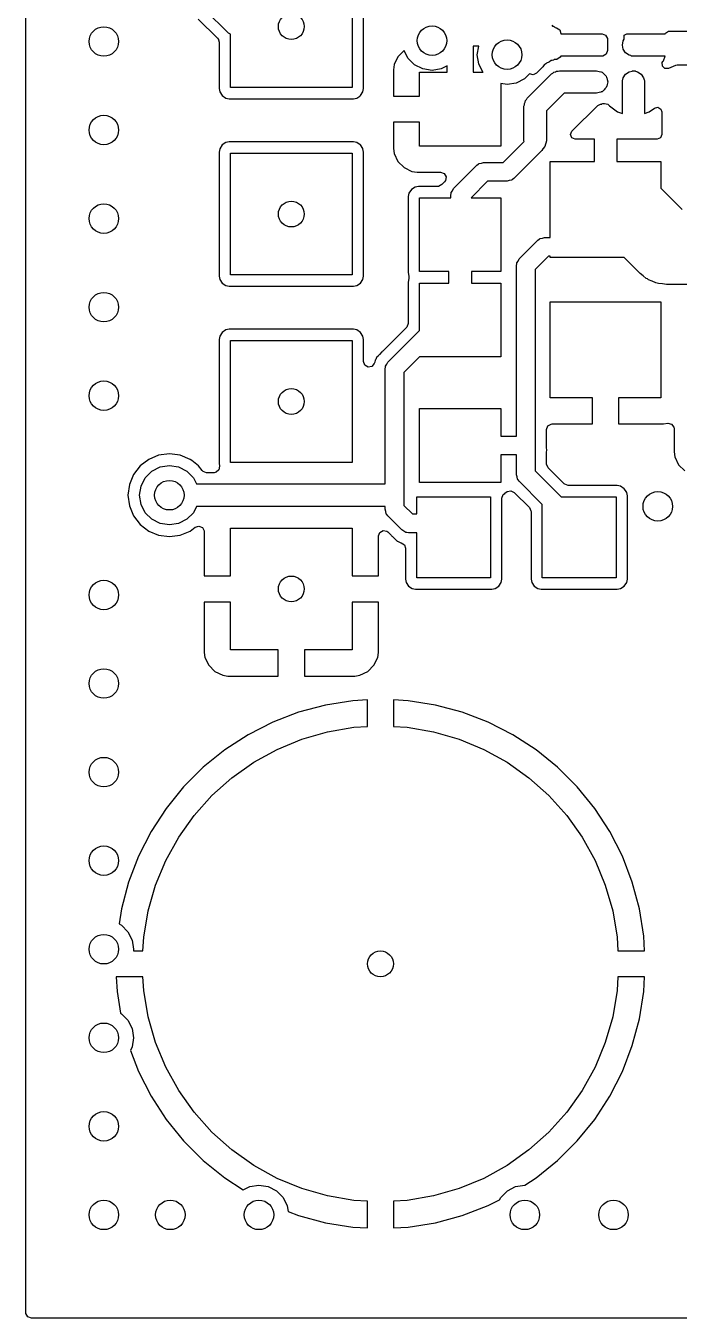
# Model space of a CAD drawing. Extents: x 5.46 to 6.24, y -4.92 to -3.35.
# Drawn here: x 5.458 to 5.806, y -4.923 to -4.234 of the extents above; entities that cross this region are included whole.
import ezdxf

# ---------------------------------------------------------------- set-up
doc = ezdxf.new("R2010")
doc.units = 0
doc.header["$MEASUREMENT"] = 0
doc.layers.add('BLACK', color=7, linetype='CONTINUOUS')

msp = doc.modelspace()

# ---------------------------------------------------------------- linework, layer by layer
at = {"layer": 'BLACK', "linetype": 'CONTINUOUS'}
for p, q in [((5.4575, -4.36709), (5.4575, -4.16046)), ((5.6315, -4.2015), (5.6315, -4.2665)), ((5.63752, -4.26709), (5.63752, -4.20091)), ((5.56546, -4.23754), (5.55296, -4.22504)), ((5.54939, -4.22998), (5.5596, -4.24018)), ((5.5665, -4.2381), (5.56546, -4.23754)), ((5.5665, -4.2665), (5.5665, -4.2381)), ((5.73777, -4.23325), (5.73826, -4.23369)), ((5.73826, -4.23369), (5.73866, -4.23385)), ((5.73866, -4.23385), (5.73927, -4.23417)), ((5.73927, -4.23417), (5.73963, -4.23441)), ((5.73963, -4.23441), (5.74034, -4.23458)), ((5.74034, -4.23458), (5.74204, -4.23569)), ((5.74204, -4.23569), (5.74262, -4.23763)), ((5.74262, -4.23763), (5.74258, -4.23784)), ((5.74258, -4.23784), (5.74265, -4.23794)), ((5.74265, -4.23794), (5.7646, -4.23794)), ((5.7646, -4.23794), (5.76651, -4.23863)), ((5.76651, -4.23863), (5.76752, -4.24038)), ((5.7765, -4.23852), (5.7779, -4.23794)), ((5.7765, -4.24066), (5.7765, -4.23852)), ((5.7779, -4.23794), (5.79821, -4.23794)), ((5.79821, -4.23794), (5.7985, -4.23754)), ((5.7985, -4.23754), (5.80009, -4.23653)), ((5.80009, -4.23653), (5.8005, -4.2365)), ((5.8005, -4.2365), (5.82755, -4.2365)), ((5.5596, -4.24018), (5.56015, -4.24095)), ((5.56015, -4.24095), (5.56017, -4.24099)), ((5.56017, -4.24099), (5.56048, -4.24231)), ((5.56048, -4.24231), (5.56048, -4.26709)), ((5.69886, -4.24438), (5.69598, -4.24438)), ((5.69598, -4.24438), (5.69598, -4.25835)), ((5.69813, -4.249), (5.69886, -4.24438)), ((5.76752, -4.24038), (5.76756, -4.2409)), ((5.76756, -4.2409), (5.76756, -4.24679)), ((5.77544, -4.24384), (5.77589, -4.24158)), ((5.77589, -4.2461), (5.77544, -4.24384)), ((5.77589, -4.24158), (5.7765, -4.24066)), ((5.77717, -4.24802), (5.77589, -4.2461)), ((5.65582, -4.25012), (5.65377, -4.25431)), ((5.65912, -4.24683), (5.65582, -4.25012)), ((5.66116, -4.25083), (5.65912, -4.24683)), ((5.66467, -4.25434), (5.66116, -4.25083)), ((5.6989, -4.25391), (5.69813, -4.249)), ((5.73506, -4.25344), (5.7347, -4.2538)), ((5.73617, -4.25295), (5.73506, -4.25344)), ((5.73653, -4.25276), (5.73617, -4.25295)), ((5.73756, -4.25213), (5.73653, -4.25276)), ((5.73806, -4.25203), (5.73756, -4.25213)), ((5.73756, -4.25213), (5.73756, -4.25213)), ((5.73871, -4.25183), (5.73806, -4.25203)), ((5.73917, -4.25162), (5.73871, -4.25183)), ((5.73996, -4.25159), (5.73917, -4.25162)), ((5.73917, -4.25162), (5.73917, -4.25162)), ((5.7406, -4.25149), (5.73996, -4.25159)), ((5.74225, -4.25032), (5.7406, -4.25149)), ((5.74265, -4.24975), (5.74225, -4.25032)), ((5.7646, -4.24975), (5.74265, -4.24975)), ((5.76512, -4.2497), (5.7646, -4.24975)), ((5.76687, -4.24869), (5.76512, -4.2497)), ((5.76756, -4.24679), (5.76687, -4.24869)), ((5.77908, -4.2493), (5.77717, -4.24802)), ((5.77989, -4.24946), (5.77908, -4.2493)), ((5.78018, -4.24975), (5.77989, -4.24946)), ((5.79821, -4.24975), (5.78018, -4.24975)), ((5.79673, -4.25323), (5.79705, -4.25266)), ((5.79678, -4.25512), (5.79673, -4.25323)), ((5.79705, -4.25266), (5.79732, -4.25229)), ((5.79732, -4.25229), (5.79821, -4.24975)), ((5.79732, -4.25229), (5.79732, -4.25229)), ((5.65377, -4.25431), (5.65338, -4.25702)), ((5.65338, -4.25702), (5.65338, -4.27105)), ((5.66909, -4.2566), (5.66467, -4.25434)), ((5.66735, -4.27105), (5.66735, -4.25835)), ((5.66735, -4.25835), (5.68202, -4.25835)), ((5.674, -4.25737), (5.66909, -4.2566)), ((5.67891, -4.2566), (5.674, -4.25737)), ((5.68202, -4.25501), (5.67891, -4.2566)), ((5.68202, -4.25835), (5.68202, -4.25501)), ((5.69598, -4.25835), (5.70118, -4.25835)), ((5.70116, -4.25833), (5.6989, -4.25391)), ((5.70118, -4.25835), (5.70116, -4.25833)), ((5.72598, -4.2592), (5.72333, -4.26184)), ((5.72476, -4.27226), (5.73773, -4.25928)), ((5.72783, -4.25969), (5.72598, -4.2592)), ((5.72966, -4.25884), (5.72783, -4.25969)), ((5.73274, -4.25576), (5.72966, -4.25884)), ((5.73301, -4.25545), (5.73274, -4.25576)), ((5.73344, -4.25488), (5.73301, -4.25545)), ((5.73373, -4.25449), (5.73344, -4.25488)), ((5.73417, -4.25422), (5.73373, -4.25449)), ((5.73373, -4.25449), (5.73373, -4.25449)), ((5.73373, -4.25449), (5.73373, -4.25449)), ((5.7347, -4.2538), (5.73417, -4.25422)), ((5.73773, -4.25928), (5.73841, -4.25889)), ((5.73841, -4.25889), (5.73897, -4.25833)), ((5.73897, -4.25833), (5.73974, -4.25813)), ((5.73974, -4.25813), (5.74042, -4.25773)), ((5.74042, -4.25773), (5.74121, -4.25773)), ((5.74121, -4.25773), (5.74197, -4.25753)), ((5.74197, -4.25753), (5.76166, -4.25753)), ((5.76166, -4.25753), (5.76303, -4.25789)), ((5.76303, -4.25789), (5.76392, -4.25807)), ((5.76392, -4.25807), (5.76407, -4.25817)), ((5.76407, -4.25817), (5.76466, -4.25833)), ((5.76466, -4.25833), (5.76536, -4.25904)), ((5.76536, -4.25904), (5.76583, -4.25935)), ((5.76583, -4.25935), (5.76615, -4.25982)), ((5.76615, -4.25982), (5.76685, -4.26053)), ((5.77589, -4.26127), (5.77717, -4.25935)), ((5.77717, -4.25935), (5.77908, -4.25807)), ((5.77908, -4.25807), (5.78067, -4.25776)), ((5.78067, -4.25776), (5.78081, -4.25762)), ((5.78081, -4.25762), (5.78219, -4.25762)), ((5.78219, -4.25762), (5.7824, -4.25783)), ((5.7824, -4.25783), (5.7836, -4.25807)), ((5.7836, -4.25807), (5.78552, -4.25935)), ((5.78552, -4.25935), (5.7868, -4.26127)), ((5.79814, -4.25642), (5.79678, -4.25512)), ((5.80002, -4.25637), (5.79814, -4.25642)), ((5.80375, -4.25473), (5.80002, -4.25637)), ((5.80475, -4.25461), (5.80375, -4.25473)), ((5.80375, -4.25473), (5.80375, -4.25473)), ((5.81315, -4.25461), (5.80475, -4.25461)), ((5.56048, -4.26709), (5.56048, -4.26709)), ((5.56048, -4.26709), (5.56083, -4.26885)), ((5.6315, -4.2665), (5.5665, -4.2665)), ((5.63717, -4.26885), (5.63752, -4.26709)), ((5.714, -4.26487), (5.71065, -4.26434)), ((5.71065, -4.26434), (5.71065, -4.29772)), ((5.71891, -4.2641), (5.714, -4.26487)), ((5.72333, -4.26184), (5.71891, -4.2641)), ((5.76615, -4.26723), (5.76583, -4.2677)), ((5.76685, -4.26653), (5.76615, -4.26723)), ((5.76685, -4.26053), (5.76701, -4.26111)), ((5.76701, -4.26594), (5.76685, -4.26653)), ((5.76701, -4.26111), (5.76711, -4.26127)), ((5.76711, -4.26579), (5.76701, -4.26594)), ((5.76711, -4.26127), (5.76729, -4.26216)), ((5.76729, -4.2649), (5.76711, -4.26579)), ((5.76729, -4.26216), (5.76766, -4.26353)), ((5.76766, -4.26353), (5.76729, -4.2649)), ((5.77544, -4.26299), (5.77557, -4.26286)), ((5.77544, -4.2804), (5.77544, -4.26299)), ((5.77557, -4.26286), (5.77589, -4.26127)), ((5.7868, -4.26127), (5.78704, -4.26247)), ((5.78704, -4.26247), (5.78725, -4.26268)), ((5.78725, -4.26268), (5.78725, -4.2804)), ((5.56083, -4.26885), (5.56216, -4.27084)), ((5.56216, -4.27084), (5.56216, -4.27084)), ((5.56216, -4.27084), (5.56216, -4.27084)), ((5.56216, -4.27084), (5.56415, -4.27217)), ((5.56415, -4.27217), (5.56591, -4.27252)), ((5.56591, -4.27252), (5.63209, -4.27252)), ((5.63209, -4.27252), (5.63385, -4.27217)), ((5.63385, -4.27217), (5.63552, -4.27105)), ((5.63552, -4.27105), (5.63584, -4.27084)), ((5.63584, -4.27084), (5.63717, -4.26885)), ((5.65338, -4.27105), (5.66735, -4.27105)), ((5.7236, -4.27426), (5.7238, -4.2735)), ((5.7238, -4.2735), (5.72436, -4.27294)), ((5.72436, -4.27294), (5.72476, -4.27226)), ((5.74446, -4.26953), (5.735, -4.27899)), ((5.76166, -4.26953), (5.74446, -4.26953)), ((5.76303, -4.26916), (5.76166, -4.26953)), ((5.76392, -4.26898), (5.76303, -4.26916)), ((5.76407, -4.26888), (5.76392, -4.26898)), ((5.76466, -4.26872), (5.76407, -4.26888)), ((5.76536, -4.26802), (5.76466, -4.26872)), ((5.76583, -4.2677), (5.76536, -4.26802)), ((5.723, -4.2765), (5.7232, -4.27574)), ((5.723, -4.29496), (5.723, -4.2765)), ((5.7232, -4.27495), (5.7236, -4.27426)), ((5.7232, -4.27574), (5.7232, -4.27495)), ((5.735, -4.27899), (5.735, -4.29496)), ((5.74859, -4.28984), (5.76231, -4.27612)), ((5.76231, -4.27612), (5.76377, -4.27541)), ((5.76377, -4.27541), (5.76444, -4.27534)), ((5.76444, -4.27534), (5.76457, -4.27528)), ((5.76457, -4.27528), (5.76511, -4.27511)), ((5.76511, -4.27511), (5.76585, -4.27497)), ((5.76585, -4.27497), (5.76769, -4.27536)), ((5.76769, -4.27536), (5.76828, -4.27593)), ((5.76828, -4.27593), (5.76856, -4.27631)), ((5.76856, -4.27631), (5.76856, -4.27631)), ((5.76856, -4.27631), (5.7729, -4.27951)), ((5.7729, -4.27951), (5.77544, -4.2804)), ((5.78725, -4.2804), (5.78979, -4.27951)), ((5.78979, -4.27951), (5.79258, -4.27745)), ((5.78979, -4.27951), (5.78979, -4.27951)), ((5.79258, -4.27745), (5.79441, -4.277)), ((5.79441, -4.277), (5.79602, -4.27797)), ((5.79602, -4.27797), (5.7965, -4.27943)), ((5.7965, -4.27943), (5.7965, -4.29158)), ((5.66735, -4.28502), (5.65338, -4.28502)), ((5.65338, -4.28502), (5.65338, -4.29905)), ((5.66735, -4.29772), (5.66735, -4.28502)), ((5.74787, -4.29158), (5.74859, -4.28984)), ((5.74859, -4.29332), (5.74787, -4.29158)), ((5.75033, -4.29404), (5.74859, -4.29332)), ((5.76052, -4.29404), (5.75033, -4.29404)), ((5.76052, -4.30601), (5.76052, -4.29404)), ((5.79404, -4.29404), (5.77248, -4.29404)), ((5.77248, -4.29404), (5.77248, -4.30601)), ((5.79578, -4.29332), (5.79404, -4.29404)), ((5.7965, -4.29158), (5.79578, -4.29332)), ((5.56083, -4.29915), (5.56048, -4.30091)), ((5.56048, -4.30091), (5.56048, -4.36709)), ((5.56216, -4.29716), (5.56083, -4.29915)), ((5.56083, -4.29915), (5.56083, -4.29915)), ((5.56415, -4.29583), (5.56216, -4.29716)), ((5.56591, -4.29548), (5.56415, -4.29583)), ((5.63209, -4.29548), (5.56591, -4.29548)), ((5.56591, -4.29548), (5.56591, -4.29548)), ((5.5665, -4.3665), (5.5665, -4.3015)), ((5.5665, -4.3015), (5.6315, -4.3015)), ((5.6315, -4.3015), (5.6315, -4.3665)), ((5.63385, -4.29583), (5.63209, -4.29548)), ((5.63561, -4.297), (5.63385, -4.29583)), ((5.63385, -4.29583), (5.63385, -4.29583)), ((5.63584, -4.29716), (5.63561, -4.297)), ((5.6371, -4.29905), (5.63584, -4.29716)), ((5.63717, -4.29915), (5.6371, -4.29905)), ((5.63752, -4.30091), (5.63717, -4.29915)), ((5.63752, -4.36709), (5.63752, -4.30091)), ((5.65338, -4.29905), (5.65377, -4.30176)), ((5.65377, -4.30176), (5.65582, -4.30595)), ((5.71065, -4.29772), (5.66735, -4.29772)), ((5.71193, -4.3065), (5.7231, -4.29533)), ((5.73254, -4.30004), (5.71754, -4.31504)), ((5.7231, -4.29533), (5.723, -4.29496)), ((5.73303, -4.29913), (5.73254, -4.30004)), ((5.7342, -4.29796), (5.73303, -4.29913)), ((5.735, -4.29496), (5.7342, -4.29796)), ((5.65582, -4.30595), (5.65912, -4.30925)), ((5.68546, -4.32046), (5.69796, -4.30796)), ((5.69796, -4.30796), (5.69868, -4.30743)), ((5.69868, -4.30743), (5.6988, -4.30729)), ((5.6988, -4.30729), (5.6989, -4.30726)), ((5.6989, -4.30726), (5.6991, -4.30711)), ((5.6991, -4.30711), (5.70031, -4.30685)), ((5.70031, -4.30685), (5.7015, -4.3065)), ((5.7015, -4.3065), (5.71193, -4.3065)), ((5.73697, -4.3465), (5.73697, -4.30601)), ((5.73697, -4.30601), (5.76052, -4.30601)), ((5.77248, -4.30601), (5.79603, -4.30601)), ((5.79603, -4.30601), (5.79603, -4.32024)), ((5.65912, -4.30925), (5.66331, -4.31129)), ((5.66331, -4.31129), (5.66331, -4.31129)), ((5.66331, -4.31129), (5.66602, -4.31169)), ((5.66602, -4.31169), (5.66602, -4.31169)), ((5.66602, -4.31169), (5.67858, -4.31169)), ((5.67858, -4.31169), (5.68048, -4.31238)), ((5.68048, -4.31238), (5.68149, -4.31414)), ((5.68149, -4.31414), (5.68114, -4.31613)), ((5.71682, -4.31557), (5.7167, -4.31571)), ((5.71754, -4.31504), (5.71682, -4.31557)), ((5.66301, -4.32094), (5.66168, -4.32293)), ((5.665, -4.31961), (5.66301, -4.32094)), ((5.66675, -4.31926), (5.665, -4.31961)), ((5.6771, -4.31926), (5.66675, -4.31926)), ((5.66675, -4.31926), (5.66675, -4.31926)), ((5.6775, -4.31923), (5.6771, -4.31926)), ((5.67929, -4.31829), (5.6775, -4.31923)), ((5.6802, -4.31729), (5.67929, -4.31829)), ((5.68046, -4.31697), (5.6802, -4.31729)), ((5.68049, -4.31693), (5.68046, -4.31697)), ((5.68067, -4.31674), (5.68049, -4.31693)), ((5.68049, -4.31693), (5.68049, -4.31693)), ((5.68114, -4.31613), (5.68067, -4.31674)), ((5.6842, -4.32259), (5.68487, -4.32155)), ((5.68487, -4.32155), (5.68546, -4.32046)), ((5.70357, -4.3165), (5.69479, -4.32528)), ((5.714, -4.3165), (5.70357, -4.3165)), ((5.71519, -4.31615), (5.714, -4.3165)), ((5.7164, -4.31589), (5.71519, -4.31615)), ((5.7166, -4.31574), (5.7164, -4.31589)), ((5.7167, -4.31571), (5.7166, -4.31574)), ((5.79603, -4.32024), (5.80728, -4.3315)), ((5.66168, -4.32293), (5.66133, -4.32469)), ((5.66133, -4.32469), (5.66133, -4.36524)), ((5.66168, -4.32293), (5.66168, -4.32293)), ((5.66735, -4.36465), (5.66735, -4.32528)), ((5.66735, -4.32528), (5.684, -4.32528)), ((5.684, -4.324), (5.68413, -4.32312)), ((5.684, -4.32528), (5.684, -4.324)), ((5.68411, -4.32294), (5.68417, -4.32284)), ((5.68413, -4.32312), (5.68411, -4.32294)), ((5.68417, -4.32284), (5.6842, -4.32259)), ((5.69479, -4.32528), (5.71065, -4.32528)), ((5.71065, -4.32528), (5.71065, -4.36465)), ((5.72046, -4.35796), (5.73046, -4.34796)), ((5.73046, -4.34796), (5.73118, -4.34743)), ((5.73118, -4.34743), (5.7313, -4.34729)), ((5.7313, -4.34729), (5.7314, -4.34726)), ((5.7314, -4.34726), (5.7316, -4.34711)), ((5.7316, -4.34711), (5.73281, -4.34685)), ((5.73281, -4.34685), (5.734, -4.3465)), ((5.734, -4.3465), (5.73697, -4.3465)), ((5.73607, -4.3565), (5.729, -4.36357)), ((5.73697, -4.3565), (5.73607, -4.3565)), ((5.73697, -4.35719), (5.73697, -4.3565)), ((5.719, -4.3615), (5.71913, -4.36062)), ((5.719, -4.45246), (5.719, -4.3615)), ((5.71911, -4.36044), (5.71917, -4.36034)), ((5.71913, -4.36062), (5.71911, -4.36044)), ((5.71917, -4.36034), (5.7192, -4.36009)), ((5.7192, -4.36009), (5.71987, -4.35905)), ((5.71987, -4.35905), (5.72046, -4.35796)), ((5.729, -4.36357), (5.729, -4.459)), ((5.7764, -4.35719), (5.73697, -4.35719)), ((5.78486, -4.36564), (5.7764, -4.35719)), ((5.4575, -4.484), (5.4575, -4.36709)), ((5.56048, -4.36709), (5.56083, -4.36885)), ((5.56048, -4.36709), (5.56048, -4.36709)), ((5.56083, -4.36885), (5.56216, -4.37084)), ((5.6315, -4.3665), (5.5665, -4.3665)), ((5.63584, -4.37084), (5.63717, -4.36885)), ((5.63717, -4.36885), (5.63752, -4.36709)), ((5.66133, -4.36524), (5.66133, -4.36524)), ((5.66133, -4.36524), (5.66171, -4.36717)), ((5.66171, -4.36833), (5.66133, -4.37026)), ((5.66133, -4.37026), (5.66133, -4.39236)), ((5.66171, -4.36717), (5.66171, -4.36833)), ((5.683, -4.36465), (5.66735, -4.36465)), ((5.683, -4.37085), (5.683, -4.36465)), ((5.71065, -4.36465), (5.695, -4.36465)), ((5.695, -4.36465), (5.695, -4.37085)), ((5.78657, -4.36692), (5.78486, -4.36564)), ((5.78819, -4.36833), (5.78657, -4.36692)), ((5.78884, -4.36862), (5.78819, -4.36833)), ((5.78942, -4.36905), (5.78884, -4.36862)), ((5.79142, -4.3698), (5.78942, -4.36905)), ((5.79337, -4.37069), (5.79142, -4.3698)), ((5.79408, -4.37079), (5.79337, -4.37069)), ((5.56216, -4.37084), (5.56216, -4.37084)), ((5.56216, -4.37084), (5.56216, -4.37084)), ((5.56216, -4.37084), (5.56415, -4.37217)), ((5.56415, -4.37217), (5.56591, -4.37252)), ((5.56591, -4.37252), (5.63209, -4.37252)), ((5.63209, -4.37252), (5.63385, -4.37217)), ((5.63385, -4.37217), (5.63584, -4.37084)), ((5.66735, -4.39608), (5.66735, -4.37085)), ((5.66735, -4.37085), (5.683, -4.37085)), ((5.695, -4.37085), (5.71065, -4.37085)), ((5.71065, -4.37085), (5.71065, -4.41022)), ((5.79475, -4.37104), (5.79408, -4.37079)), ((5.79688, -4.3712), (5.79475, -4.37104)), ((5.799, -4.3715), (5.79688, -4.3712)), ((5.81697, -4.3715), (5.799, -4.3715)), ((5.73697, -4.43199), (5.73697, -4.38081)), ((5.73697, -4.38081), (5.79603, -4.38081)), ((5.79603, -4.38081), (5.79603, -4.43199)), ((5.56216, -4.39716), (5.56083, -4.39915)), ((5.56415, -4.39583), (5.56216, -4.39716)), ((5.56591, -4.39548), (5.56415, -4.39583)), ((5.63209, -4.39548), (5.56591, -4.39548)), ((5.56591, -4.39548), (5.56591, -4.39548)), ((5.63385, -4.39583), (5.63209, -4.39548)), ((5.63584, -4.39716), (5.63385, -4.39583)), ((5.63385, -4.39583), (5.63385, -4.39583)), ((5.63717, -4.39915), (5.63584, -4.39716)), ((5.65046, -4.41296), (5.66735, -4.39608)), ((5.66046, -4.39446), (5.65401, -4.40091)), ((5.66063, -4.39427), (5.66046, -4.39446)), ((5.66133, -4.39236), (5.66063, -4.39427)), ((5.56083, -4.39915), (5.56048, -4.40091)), ((5.56048, -4.40091), (5.56048, -4.46709)), ((5.56083, -4.39915), (5.56083, -4.39915)), ((5.5665, -4.4665), (5.5665, -4.4015)), ((5.5665, -4.4015), (5.6315, -4.4015)), ((5.6315, -4.4015), (5.6315, -4.4665)), ((5.63752, -4.40091), (5.63717, -4.39915)), ((5.63752, -4.4127), (5.63752, -4.40091)), ((5.63752, -4.40091), (5.63752, -4.40091)), ((5.65401, -4.40091), (5.64782, -4.4071)), ((5.64374, -4.41197), (5.6435, -4.41303)), ((5.64399, -4.41161), (5.64374, -4.41197)), ((5.64374, -4.41197), (5.64374, -4.41197)), ((5.64431, -4.41101), (5.64399, -4.41161)), ((5.64447, -4.4106), (5.64431, -4.41101)), ((5.6452, -4.40979), (5.64447, -4.4106)), ((5.64447, -4.4106), (5.64447, -4.4106)), ((5.64546, -4.40947), (5.6452, -4.40979)), ((5.64549, -4.40943), (5.64546, -4.40947)), ((5.64598, -4.40894), (5.64549, -4.40943)), ((5.64549, -4.40943), (5.64549, -4.40943)), ((5.64607, -4.40884), (5.64598, -4.40894)), ((5.64724, -4.40755), (5.64607, -4.40884)), ((5.64746, -4.40739), (5.64724, -4.40755)), ((5.64782, -4.4071), (5.64745, -4.40737)), ((5.64745, -4.40737), (5.64746, -4.40739)), ((5.66735, -4.41022), (5.659, -4.41857)), ((5.71065, -4.41022), (5.66735, -4.41022)), ((5.63817, -4.41455), (5.63752, -4.4127)), ((5.63991, -4.4156), (5.63817, -4.41455)), ((5.64191, -4.41529), (5.63991, -4.4156)), ((5.64324, -4.41377), (5.64191, -4.41529)), ((5.64337, -4.41342), (5.64324, -4.41377)), ((5.6435, -4.41303), (5.64337, -4.41342)), ((5.649, -4.4165), (5.64913, -4.41562)), ((5.649, -4.478), (5.649, -4.4165)), ((5.64911, -4.41544), (5.64917, -4.41534)), ((5.64913, -4.41562), (5.64911, -4.41544)), ((5.64917, -4.41534), (5.6492, -4.41509)), ((5.6492, -4.41509), (5.64987, -4.41405)), ((5.64987, -4.41405), (5.65046, -4.41296)), ((5.659, -4.41857), (5.659, -4.4865)), ((5.75952, -4.43199), (5.73697, -4.43199)), ((5.75952, -4.44596), (5.75952, -4.43199)), ((5.79603, -4.43199), (5.77348, -4.43199)), ((5.77348, -4.43199), (5.77348, -4.44596)), ((5.66735, -4.47715), (5.66735, -4.43778)), ((5.66735, -4.43778), (5.71065, -4.43778)), ((5.71065, -4.43778), (5.71065, -4.45246)), ((5.73571, -4.44702), (5.73747, -4.44601)), ((5.73747, -4.44601), (5.73798, -4.44596)), ((5.73798, -4.44596), (5.75952, -4.44596)), ((5.77348, -4.44596), (5.79735, -4.44596)), ((5.79735, -4.44596), (5.79962, -4.44563)), ((5.79735, -4.44596), (5.79735, -4.44596)), ((5.79962, -4.44563), (5.8016, -4.44604)), ((5.8016, -4.44604), (5.80285, -4.44763)), ((5.71065, -4.45246), (5.719, -4.45246)), ((5.73502, -4.44892), (5.73571, -4.44702)), ((5.73502, -4.45831), (5.73502, -4.44892)), ((5.80285, -4.44763), (5.803, -4.44856)), ((5.803, -4.44856), (5.803, -4.46082)), ((5.729, -4.459), (5.729, -4.47096)), ((5.73503, -4.4586), (5.73502, -4.45831)), ((5.73502, -4.46091), (5.73513, -4.46011)), ((5.73517, -4.45997), (5.73503, -4.4586)), ((5.73513, -4.46011), (5.73517, -4.45997)), ((5.52296, -4.46488), (5.51839, -4.46839)), ((5.52828, -4.46267), (5.52296, -4.46488)), ((5.52296, -4.46488), (5.52296, -4.46488)), ((5.534, -4.46192), (5.52828, -4.46267)), ((5.53972, -4.46267), (5.534, -4.46192)), ((5.54504, -4.46488), (5.53972, -4.46267)), ((5.5459, -4.46554), (5.54504, -4.46488)), ((5.54961, -4.46839), (5.5459, -4.46554)), ((5.56048, -4.46709), (5.56048, -4.46709)), ((5.56048, -4.46709), (5.56074, -4.46839)), ((5.6315, -4.4665), (5.5665, -4.4665)), ((5.719, -4.46246), (5.71065, -4.46246)), ((5.71065, -4.46246), (5.71065, -4.47715)), ((5.719, -4.47304), (5.719, -4.46246)), ((5.73502, -4.46724), (5.73502, -4.46091)), ((5.73503, -4.4675), (5.73502, -4.46724)), ((5.803, -4.46082), (5.8034, -4.46353)), ((5.8034, -4.46353), (5.80545, -4.46772)), ((5.51488, -4.47296), (5.51267, -4.47828)), ((5.51839, -4.46839), (5.51488, -4.47296)), ((5.51488, -4.47296), (5.51488, -4.47296)), ((5.52116, -4.47467), (5.52467, -4.47116)), ((5.52467, -4.47116), (5.52909, -4.4689)), ((5.52909, -4.4689), (5.534, -4.46813)), ((5.534, -4.46813), (5.53891, -4.4689)), ((5.53891, -4.4689), (5.54333, -4.47116)), ((5.54333, -4.47116), (5.54684, -4.47467)), ((5.55148, -4.47082), (5.54961, -4.46839)), ((5.55193, -4.47129), (5.55148, -4.47082)), ((5.55383, -4.47198), (5.55193, -4.47129)), ((5.55784, -4.47198), (5.55383, -4.47198)), ((5.55892, -4.47178), (5.55784, -4.47198)), ((5.56044, -4.47044), (5.55892, -4.47178)), ((5.56075, -4.46844), (5.56044, -4.47044)), ((5.56074, -4.46839), (5.56075, -4.46844)), ((5.71935, -4.47422), (5.719, -4.47304)), ((5.729, -4.47096), (5.74288, -4.48485)), ((5.73589, -4.46934), (5.73503, -4.4675)), ((5.74451, -4.47796), (5.73589, -4.46934)), ((5.80545, -4.46772), (5.80874, -4.47102)), ((5.51267, -4.47828), (5.51192, -4.484)), ((5.51813, -4.484), (5.5189, -4.47909)), ((5.5189, -4.47909), (5.52116, -4.47467)), ((5.54684, -4.47467), (5.54854, -4.478)), ((5.54854, -4.478), (5.649, -4.478)), ((5.71065, -4.47715), (5.66735, -4.47715)), ((5.71961, -4.47543), (5.71935, -4.47422)), ((5.71976, -4.47563), (5.71961, -4.47543)), ((5.71979, -4.47574), (5.71976, -4.47563)), ((5.71993, -4.47586), (5.71979, -4.47574)), ((5.72046, -4.47657), (5.71993, -4.47586)), ((5.73278, -4.48889), (5.72046, -4.47657)), ((5.7447, -4.47813), (5.74451, -4.47796)), ((5.7466, -4.47883), (5.7447, -4.47813)), ((5.77274, -4.47883), (5.7466, -4.47883)), ((5.7745, -4.47918), (5.77274, -4.47883)), ((5.77647, -4.4805), (5.7745, -4.47918)), ((5.7745, -4.47918), (5.7745, -4.47918)), ((5.77649, -4.48051), (5.77647, -4.4805)), ((5.77715, -4.48149), (5.77649, -4.48051)), ((5.4575, -4.74098), (5.4575, -4.484)), ((5.51192, -4.484), (5.51267, -4.48972)), ((5.5189, -4.48891), (5.51813, -4.484)), ((5.659, -4.4865), (5.659, -4.48943)), ((5.66585, -4.494), (5.66585, -4.48485)), ((5.66585, -4.48485), (5.70522, -4.48485)), ((5.70522, -4.48485), (5.70522, -4.52815)), ((5.71124, -4.48553), (5.71193, -4.48363)), ((5.71124, -4.52875), (5.71124, -4.48553)), ((5.71193, -4.48363), (5.71278, -4.48301)), ((5.71276, -4.48298), (5.7141, -4.48209)), ((5.71278, -4.48301), (5.71276, -4.48298)), ((5.7141, -4.48209), (5.71607, -4.48161)), ((5.71607, -4.48161), (5.71784, -4.48246)), ((5.71784, -4.48246), (5.72589, -4.49051)), ((5.74288, -4.48485), (5.77215, -4.48485)), ((5.77215, -4.48485), (5.77215, -4.52815)), ((5.77782, -4.4825), (5.77715, -4.48149)), ((5.77817, -4.48425), (5.77782, -4.4825)), ((5.77817, -4.52875), (5.77817, -4.48425)), ((5.51267, -4.48972), (5.51488, -4.49504)), ((5.52116, -4.49333), (5.5189, -4.48891)), ((5.52467, -4.49684), (5.52116, -4.49333)), ((5.54684, -4.49333), (5.54333, -4.49684)), ((5.54854, -4.49), (5.54684, -4.49333)), ((5.649, -4.49), (5.54854, -4.49)), ((5.649, -4.4915), (5.649, -4.49)), ((5.64935, -4.49269), (5.649, -4.4915)), ((5.64961, -4.4939), (5.64935, -4.49269)), ((5.64976, -4.4941), (5.64961, -4.4939)), ((5.64979, -4.4942), (5.64976, -4.4941)), ((5.64993, -4.49432), (5.64979, -4.4942)), ((5.65046, -4.49504), (5.64993, -4.49432)), ((5.659, -4.48943), (5.66357, -4.494)), ((5.66357, -4.494), (5.66585, -4.494)), ((5.72589, -4.49051), (5.72675, -4.49235)), ((5.72675, -4.49235), (5.72676, -4.49261)), ((5.72676, -4.49261), (5.72676, -4.52875)), ((5.73278, -4.52815), (5.73278, -4.48889)), ((5.51488, -4.49504), (5.51488, -4.49504)), ((5.51488, -4.49504), (5.51839, -4.49961)), ((5.51839, -4.49961), (5.52296, -4.50312)), ((5.52909, -4.4991), (5.52467, -4.49684)), ((5.534, -4.49987), (5.52909, -4.4991)), ((5.53891, -4.4991), (5.534, -4.49987)), ((5.54333, -4.49684), (5.53891, -4.4991)), ((5.54504, -4.50312), (5.54777, -4.50103)), ((5.54777, -4.50103), (5.5497, -4.50042)), ((5.5497, -4.50042), (5.55157, -4.5012)), ((5.55157, -4.5012), (5.55251, -4.50299)), ((5.5665, -4.52702), (5.5665, -4.5015)), ((5.5665, -4.5015), (5.6315, -4.5015)), ((5.6315, -4.5015), (5.6315, -4.52702)), ((5.65796, -4.50254), (5.65046, -4.49504)), ((5.52296, -4.50312), (5.52828, -4.50533)), ((5.52828, -4.50533), (5.534, -4.50608)), ((5.534, -4.50608), (5.53972, -4.50533)), ((5.53972, -4.50533), (5.54504, -4.50312)), ((5.55251, -4.50299), (5.55253, -4.50338)), ((5.55253, -4.50338), (5.55253, -4.52702)), ((5.64547, -4.5057), (5.64616, -4.5038)), ((5.64547, -4.52702), (5.64547, -4.5057)), ((5.64616, -4.5038), (5.64792, -4.50278)), ((5.64792, -4.50278), (5.64991, -4.50314)), ((5.64991, -4.50314), (5.65052, -4.50361)), ((5.65052, -4.50361), (5.6521, -4.50518)), ((5.6521, -4.50518), (5.65237, -4.50555)), ((5.65237, -4.50555), (5.65239, -4.50554)), ((5.65239, -4.50554), (5.65255, -4.50576)), ((5.65255, -4.50576), (5.65255, -4.50576)), ((5.65255, -4.50576), (5.65291, -4.50608)), ((5.65291, -4.50608), (5.65384, -4.50693)), ((5.65384, -4.50693), (5.65394, -4.50702)), ((5.65394, -4.50702), (5.65443, -4.50751)), ((5.65443, -4.50751), (5.65447, -4.50754)), ((5.65447, -4.50754), (5.65479, -4.5078)), ((5.65479, -4.5078), (5.65549, -4.50844)), ((5.65549, -4.50844), (5.6556, -4.50853)), ((5.6556, -4.50853), (5.65601, -4.50869)), ((5.65905, -4.50313), (5.65796, -4.50254)), ((5.66009, -4.5038), (5.65905, -4.50313)), ((5.66034, -4.50383), (5.66009, -4.5038)), ((5.66044, -4.50389), (5.66034, -4.50383)), ((5.66062, -4.50387), (5.66044, -4.50389)), ((5.6615, -4.504), (5.66062, -4.50387)), ((5.66585, -4.504), (5.6615, -4.504)), ((5.66585, -4.52815), (5.66585, -4.504)), ((5.65601, -4.50869), (5.65661, -4.50901)), ((5.65661, -4.50901), (5.65697, -4.50926)), ((5.65697, -4.50926), (5.65755, -4.50939)), ((5.65755, -4.50939), (5.65924, -4.5105)), ((5.65924, -4.5105), (5.65983, -4.51227)), ((5.65983, -4.51227), (5.65983, -4.52875)), ((5.55253, -4.52702), (5.5665, -4.52702)), ((5.6315, -4.52702), (5.64547, -4.52702)), ((5.65983, -4.52875), (5.66018, -4.5305)), ((5.70522, -4.52815), (5.66585, -4.52815)), ((5.71089, -4.5305), (5.71124, -4.52875)), ((5.72676, -4.52875), (5.72676, -4.52875)), ((5.72676, -4.52875), (5.72711, -4.5305)), ((5.77215, -4.52815), (5.73278, -4.52815)), ((5.77782, -4.5305), (5.77817, -4.52875)), ((5.66018, -4.5305), (5.66151, -4.53249)), ((5.66151, -4.53249), (5.66151, -4.53249)), ((5.66151, -4.53249), (5.66151, -4.53249)), ((5.66151, -4.53249), (5.6635, -4.53382)), ((5.6635, -4.53382), (5.66526, -4.53417)), ((5.66526, -4.53417), (5.70581, -4.53417)), ((5.70581, -4.53417), (5.70757, -4.53382)), ((5.70757, -4.53382), (5.70956, -4.53249)), ((5.70956, -4.53249), (5.71089, -4.5305)), ((5.72711, -4.5305), (5.72844, -4.53249)), ((5.72844, -4.53249), (5.72844, -4.53249)), ((5.72844, -4.53249), (5.72844, -4.53249)), ((5.72844, -4.53249), (5.73043, -4.53382)), ((5.73043, -4.53382), (5.73219, -4.53417)), ((5.73219, -4.53417), (5.77274, -4.53417)), ((5.77274, -4.53417), (5.7745, -4.53382)), ((5.7745, -4.53382), (5.77649, -4.53249)), ((5.77649, -4.53249), (5.77782, -4.5305)), ((5.55253, -4.54098), (5.55253, -4.56783)), ((5.5665, -4.54098), (5.55253, -4.54098)), ((5.5665, -4.5665), (5.5665, -4.54098)), ((5.64547, -4.54098), (5.6315, -4.54098)), ((5.6315, -4.54098), (5.6315, -4.5665)), ((5.64547, -4.56783), (5.64547, -4.54098)), ((5.55253, -4.56783), (5.55293, -4.57054)), ((5.55293, -4.57054), (5.55497, -4.57473)), ((5.59202, -4.5665), (5.5665, -4.5665)), ((5.59202, -4.58047), (5.59202, -4.5665)), ((5.6315, -4.5665), (5.60598, -4.5665)), ((5.60598, -4.5665), (5.60598, -4.58047)), ((5.64303, -4.57473), (5.64507, -4.57054)), ((5.64507, -4.57054), (5.64547, -4.56783)), ((5.64547, -4.56783), (5.64547, -4.56783)), ((5.55497, -4.57473), (5.55827, -4.57803)), ((5.63973, -4.57803), (5.64303, -4.57473)), ((5.55827, -4.57803), (5.56246, -4.58007)), ((5.56246, -4.58007), (5.56246, -4.58007)), ((5.56246, -4.58007), (5.56517, -4.58047)), ((5.56517, -4.58047), (5.56517, -4.58047)), ((5.56517, -4.58047), (5.59202, -4.58047)), ((5.60598, -4.58047), (5.63283, -4.58047)), ((5.63283, -4.58047), (5.63554, -4.58007)), ((5.63283, -4.58047), (5.63283, -4.58047)), ((5.63554, -4.58007), (5.63973, -4.57803)), ((5.61715, -4.59592), (5.60288, -4.59975)), ((5.63174, -4.59361), (5.61715, -4.59592)), ((5.61715, -4.59592), (5.61715, -4.59592)), ((5.63952, -4.5932), (5.63174, -4.59361)), ((5.63952, -4.60739), (5.63952, -4.5932)), ((5.63952, -4.5932), (5.63952, -4.5932)), ((5.66126, -4.59361), (5.65348, -4.5932)), ((5.65348, -4.5932), (5.65348, -4.60739)), ((5.67585, -4.59592), (5.66126, -4.59361)), ((5.69012, -4.59975), (5.67585, -4.59592)), ((5.67585, -4.59592), (5.67585, -4.59592)), ((5.58908, -4.60504), (5.57592, -4.61175)), ((5.60288, -4.59975), (5.58908, -4.60504)), ((5.58908, -4.60504), (5.58908, -4.60504)), ((5.70392, -4.60504), (5.69012, -4.59975)), ((5.71708, -4.61175), (5.70392, -4.60504)), ((5.70392, -4.60504), (5.70392, -4.60504)), ((5.57592, -4.61175), (5.56353, -4.6198)), ((5.60455, -4.61413), (5.61824, -4.61018)), ((5.61824, -4.61018), (5.63228, -4.6078)), ((5.63228, -4.6078), (5.63952, -4.60739)), ((5.65348, -4.60739), (5.66072, -4.6078)), ((5.66072, -4.6078), (5.67476, -4.61018)), ((5.67476, -4.61018), (5.68845, -4.61413)), ((5.72947, -4.6198), (5.71708, -4.61175)), ((5.5914, -4.61958), (5.60455, -4.61413)), ((5.68845, -4.61413), (5.7016, -4.61958)), ((5.56353, -4.6198), (5.55204, -4.6291)), ((5.56353, -4.6198), (5.56353, -4.6198)), ((5.57893, -4.62647), (5.5914, -4.61958)), ((5.7016, -4.61958), (5.71407, -4.62647)), ((5.74096, -4.6291), (5.72947, -4.6198)), ((5.72947, -4.6198), (5.72947, -4.6198)), ((5.55204, -4.6291), (5.5416, -4.63954)), ((5.55204, -4.6291), (5.55204, -4.6291)), ((5.56732, -4.63471), (5.57893, -4.62647)), ((5.71407, -4.62647), (5.72568, -4.63471)), ((5.7514, -4.63954), (5.74096, -4.6291)), ((5.74096, -4.6291), (5.74096, -4.6291)), ((5.5416, -4.63954), (5.5323, -4.65103)), ((5.5416, -4.63954), (5.5416, -4.63954)), ((5.5567, -4.6442), (5.56732, -4.63471)), ((5.72568, -4.63471), (5.7363, -4.6442)), ((5.7607, -4.65103), (5.7514, -4.63954)), ((5.7514, -4.63954), (5.7514, -4.63954)), ((5.54721, -4.65482), (5.5567, -4.6442)), ((5.7363, -4.6442), (5.74579, -4.65482)), ((5.5323, -4.65103), (5.52425, -4.66342)), ((5.5323, -4.65103), (5.5323, -4.65103)), ((5.76875, -4.66342), (5.7607, -4.65103)), ((5.7607, -4.65103), (5.7607, -4.65103)), ((5.53897, -4.66643), (5.54721, -4.65482)), ((5.74579, -4.65482), (5.75403, -4.66643)), ((5.52425, -4.66342), (5.51754, -4.67658)), ((5.53208, -4.6789), (5.53897, -4.66643)), ((5.75403, -4.66643), (5.76092, -4.6789)), ((5.77546, -4.67658), (5.76875, -4.66342)), ((5.51754, -4.67658), (5.51225, -4.69038)), ((5.51754, -4.67658), (5.51754, -4.67658)), ((5.52663, -4.69205), (5.53208, -4.6789)), ((5.76092, -4.6789), (5.76637, -4.69205)), ((5.78075, -4.69038), (5.77546, -4.67658)), ((5.77546, -4.67658), (5.77546, -4.67658)), ((5.51225, -4.69038), (5.50842, -4.70465)), ((5.52268, -4.70574), (5.52663, -4.69205)), ((5.76637, -4.69205), (5.77032, -4.70574)), ((5.78458, -4.70465), (5.78075, -4.69038)), ((5.50842, -4.70465), (5.50715, -4.71271)), ((5.50842, -4.70465), (5.50842, -4.70465)), ((5.5203, -4.71978), (5.52268, -4.70574)), ((5.77032, -4.70574), (5.7727, -4.71978)), ((5.78689, -4.71924), (5.78458, -4.70465)), ((5.78458, -4.70465), (5.78458, -4.70465)), ((5.50715, -4.71271), (5.50839, -4.71334)), ((5.50839, -4.71334), (5.5119, -4.71685)), ((5.5119, -4.71685), (5.51416, -4.72128)), ((5.51416, -4.72128), (5.51493, -4.72619)), ((5.51989, -4.72702), (5.5203, -4.71978)), ((5.7727, -4.71978), (5.77311, -4.72702)), ((5.7873, -4.72702), (5.78689, -4.71924)), ((5.51493, -4.72619), (5.5148, -4.72702)), ((5.5148, -4.72702), (5.51989, -4.72702)), ((5.77311, -4.72702), (5.7873, -4.72702)), ((5.7873, -4.72702), (5.7873, -4.72702)), ((5.4575, -4.92004), (5.4575, -4.74098)), ((5.5057, -4.74098), (5.50611, -4.74876)), ((5.51989, -4.74098), (5.5057, -4.74098)), ((5.5203, -4.74822), (5.51989, -4.74098)), ((5.77311, -4.74098), (5.7727, -4.74822)), ((5.7873, -4.74098), (5.77311, -4.74098)), ((5.78689, -4.74876), (5.7873, -4.74098)), ((5.50611, -4.74876), (5.50795, -4.76036)), ((5.52268, -4.76226), (5.5203, -4.74822)), ((5.7727, -4.74822), (5.77032, -4.76226)), ((5.78458, -4.76335), (5.78689, -4.74876)), ((5.50795, -4.76036), (5.50839, -4.76059)), ((5.50839, -4.76059), (5.5119, -4.7641)), ((5.52663, -4.77595), (5.52268, -4.76226)), ((5.77032, -4.76226), (5.76637, -4.77595)), ((5.78075, -4.77762), (5.78458, -4.76335)), ((5.78458, -4.76335), (5.78458, -4.76335)), ((5.5119, -4.7641), (5.51416, -4.76852)), ((5.51416, -4.76852), (5.51493, -4.77343)), ((5.51493, -4.77343), (5.51416, -4.77833)), ((5.53208, -4.7891), (5.52663, -4.77595)), ((5.76637, -4.77595), (5.76092, -4.7891)), ((5.51416, -4.77833), (5.51322, -4.78017)), ((5.51322, -4.78017), (5.51754, -4.79142)), ((5.77546, -4.79142), (5.78075, -4.77762)), ((5.53897, -4.80157), (5.53208, -4.7891)), ((5.76092, -4.7891), (5.75403, -4.80157)), ((5.51754, -4.79142), (5.51754, -4.79142)), ((5.51754, -4.79142), (5.52425, -4.80458)), ((5.76875, -4.80458), (5.77546, -4.79142)), ((5.77546, -4.79142), (5.77546, -4.79142)), ((5.52425, -4.80458), (5.5323, -4.81697)), ((5.54721, -4.81318), (5.53897, -4.80157)), ((5.75403, -4.80157), (5.74579, -4.81318)), ((5.7607, -4.81697), (5.76875, -4.80458)), ((5.5323, -4.81697), (5.5323, -4.81697)), ((5.5323, -4.81697), (5.5416, -4.82846)), ((5.5567, -4.8238), (5.54721, -4.81318)), ((5.74579, -4.81318), (5.7363, -4.8238)), ((5.7514, -4.82846), (5.7607, -4.81697)), ((5.7607, -4.81697), (5.7607, -4.81697)), ((5.56732, -4.83329), (5.5567, -4.8238)), ((5.7363, -4.8238), (5.72568, -4.83329)), ((5.5416, -4.82846), (5.5416, -4.82846)), ((5.5416, -4.82846), (5.55204, -4.8389)), ((5.74096, -4.8389), (5.7514, -4.82846)), ((5.7514, -4.82846), (5.7514, -4.82846)), ((5.55204, -4.8389), (5.55204, -4.8389)), ((5.55204, -4.8389), (5.56353, -4.8482)), ((5.57893, -4.84153), (5.56732, -4.83329)), ((5.72568, -4.83329), (5.71407, -4.84153)), ((5.72947, -4.8482), (5.74096, -4.8389)), ((5.74096, -4.8389), (5.74096, -4.8389)), ((5.5914, -4.84842), (5.57893, -4.84153)), ((5.71407, -4.84153), (5.7016, -4.84842)), ((5.56353, -4.8482), (5.56353, -4.8482)), ((5.56353, -4.8482), (5.57336, -4.85459)), ((5.57336, -4.85459), (5.57683, -4.85282)), ((5.57683, -4.85282), (5.58174, -4.85204)), ((5.58174, -4.85204), (5.58664, -4.85282)), ((5.58664, -4.85282), (5.59107, -4.85507)), ((5.60455, -4.85387), (5.5914, -4.84842)), ((5.7016, -4.84842), (5.68845, -4.85387)), ((5.71414, -4.85507), (5.71856, -4.85282)), ((5.71856, -4.85282), (5.72347, -4.85204)), ((5.72347, -4.85204), (5.72354, -4.85205)), ((5.72354, -4.85205), (5.72947, -4.8482)), ((5.72947, -4.8482), (5.72947, -4.8482)), ((5.59107, -4.85507), (5.59458, -4.85859)), ((5.59458, -4.85859), (5.59683, -4.86301)), ((5.61824, -4.85782), (5.60455, -4.85387)), ((5.63228, -4.8602), (5.61824, -4.85782)), ((5.63952, -4.86061), (5.63228, -4.8602)), ((5.66072, -4.8602), (5.65348, -4.86061)), ((5.67476, -4.85782), (5.66072, -4.8602)), ((5.68845, -4.85387), (5.67476, -4.85782)), ((5.70392, -4.86296), (5.70997, -4.85987)), ((5.70997, -4.85987), (5.71063, -4.85859)), ((5.71063, -4.85859), (5.71414, -4.85507)), ((5.59683, -4.86301), (5.59733, -4.86612)), ((5.59733, -4.86612), (5.60288, -4.86825)), ((5.63952, -4.8748), (5.63952, -4.86061)), ((5.65348, -4.86061), (5.65348, -4.8748)), ((5.69012, -4.86825), (5.70392, -4.86296)), ((5.70392, -4.86296), (5.70392, -4.86296)), ((5.60288, -4.86825), (5.61715, -4.87208)), ((5.61715, -4.87208), (5.61715, -4.87208)), ((5.61715, -4.87208), (5.63174, -4.87439)), ((5.66126, -4.87439), (5.67585, -4.87208)), ((5.67585, -4.87208), (5.69012, -4.86825)), ((5.67585, -4.87208), (5.67585, -4.87208)), ((5.63174, -4.87439), (5.63952, -4.8748)), ((5.63952, -4.8748), (5.63952, -4.8748)), ((5.65348, -4.8748), (5.66126, -4.87439)), ((5.45755, -4.92055), (5.4575, -4.92004)), ((5.45856, -4.9223), (5.45755, -4.92055)), ((5.46046, -4.923), (5.45856, -4.9223)), ((6.23254, -4.923), (5.46046, -4.923))]:
    msp.add_line(p, q, dxfattribs=at)
at = {"layer": 'BLACK'}
for centre, radius in [((5.599, -4.234), 0.00689), ((5.49906, -4.24193), 0.00787), ((5.674, -4.2415), 0.00787), ((5.714, -4.249), 0.00787), ((5.49906, -4.28918), 0.00787), ((5.49906, -4.33642), 0.00787), ((5.599, -4.334), 0.00689), ((5.49906, -4.38367), 0.00787), ((5.49906, -4.43091), 0.00787), ((5.599, -4.434), 0.00689), ((5.534, -4.484), 0.00787), ((5.79433, -4.48996), 0.00787), ((5.599, -4.534), 0.00689), ((5.49906, -4.53721), 0.00787), ((5.49906, -4.58445), 0.00787), ((5.49906, -4.6317), 0.00787), ((5.49906, -4.67894), 0.00787), ((5.49906, -4.72619), 0.00787), ((5.6465, -4.734), 0.00689), ((5.49906, -4.77343), 0.00787), ((5.49906, -4.82067), 0.00787), ((5.49906, -4.86792), 0.00787), ((5.53449, -4.86792), 0.00787), ((5.58174, -4.86792), 0.00787), ((5.72347, -4.86792), 0.00787), ((5.77071, -4.86792), 0.00787)]:
    msp.add_circle(centre, radius, dxfattribs=at)

doc.saveas('drawing.dxf')
